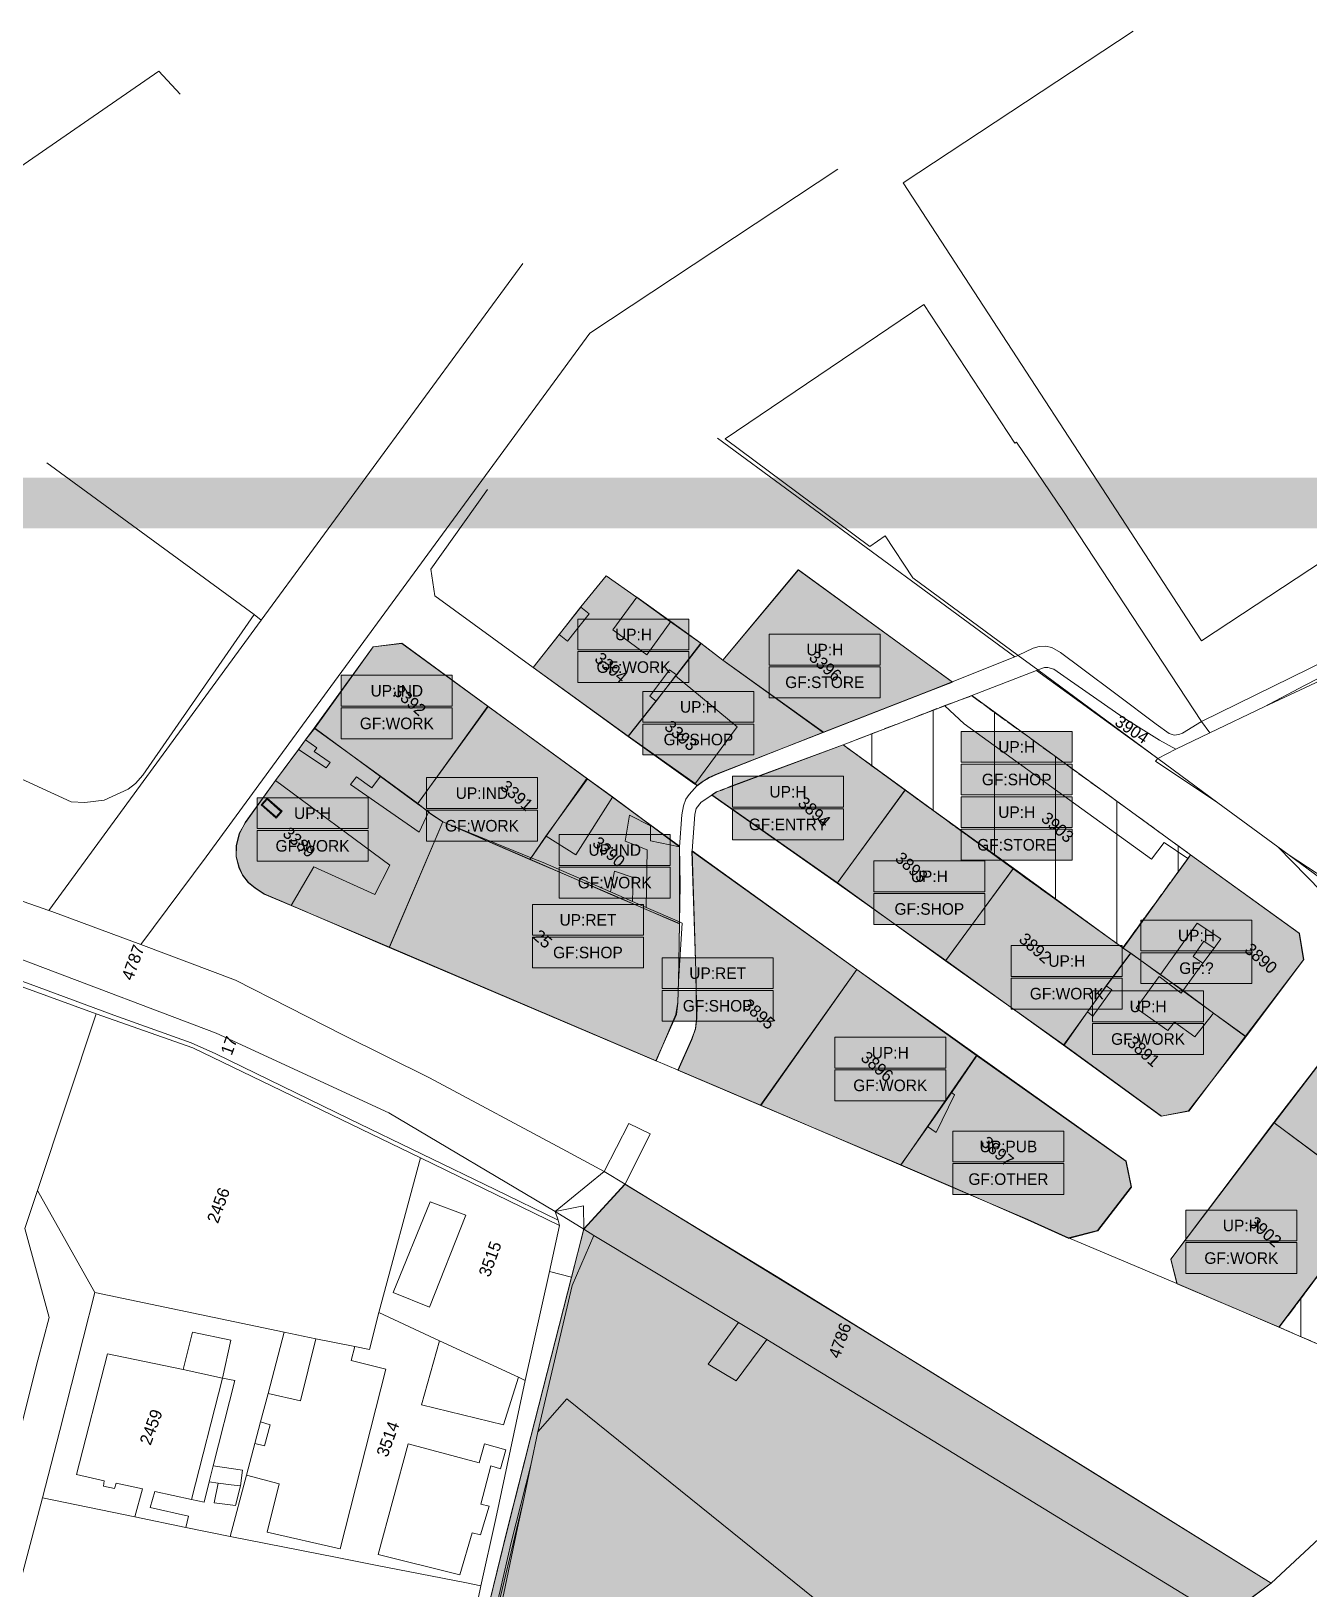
# Model space of a CAD drawing. Header units: metres. Extents: x -334141 to -333355, y -28230 to -27441.
# Drawn here: x -333843.1 to -333710.7, y -27601.9 to -27440.6 of the extents above; entities that cross this region are included whole.
import ezdxf
from ezdxf.enums import TextEntityAlignment as Align

# ---------------------------------------------------------------- set-up
doc = ezdxf.new("R2010")
doc.units = ezdxf.units.M
doc.linetypes.add('DASHED', pattern=[1.524, 1.27, -0.254])
for name, color, linetype, lineweight, true_color in [('EB-06-GROUND-TAG-ENTRANCE', 7, 'CONTINUOUS', 18, 0x4a5a46), ('EB-06-GROUND-TAG-GROUND-', 7, 'CONTINUOUS', 18, 0x8a8d90), ('EB-06-GROUND-TAG-OTHER', 7, 'CONTINUOUS', 18, 0x686b68), ('EB-06-GROUND-TAG-SHOPS', 7, 'CONTINUOUS', 18, 0x7c664f), ('EB-06-GROUND-TAG-STORAGE', 7, 'CONTINUOUS', 18, 0x725d47), ('EB-06-GROUND-TAG-WORKSHOP', 7, 'CONTINUOUS', 18, 0x394536), ('EB-06-USE-PARCEL-MULTIPLE', 7, 'DASHED', 18, 0x4e504d), ('EB-06-USE-PARCEL-OTHER-INSTITUTIONAL', 7, 'CONTINUOUS', 18, 0x686b68), ('EB-06-USE-PARCEL-RESIDENTIAL', 7, 'CONTINUOUS', 18, 0x8a8d90), ('EB-06-USE-PARCEL-RESIDENTIAL-ENTRANCE-RESIDENTIAL', 7, 'CONTINUOUS', 18, 0x4a5a46), ('EB-06-USE-PARCEL-SHOPS-COMMERCIAL', 7, 'CONTINUOUS', 18, 0x7c664f), ('EB-06-USE-PARCEL-SHOPS-RESIDENTIAL', 7, 'CONTINUOUS', 18, 0x7c664f), ('EB-06-USE-PARCEL-STORAGE-WAREHOUSE-RESIDENTIAL', 7, 'CONTINUOUS', 18, 0x725d47), ('EB-06-USE-PARCEL-WORKSHOPS-LIGHT-INDUSTRY-INDUSTRIAL', 7, 'CONTINUOUS', 18, 0x394536), ('EB-06-USE-PARCEL-WORKSHOPS-LIGHT-INDUSTRY-RESIDENTIAL', 7, 'CONTINUOUS', 18, 0x394536), ('EB-06-USE-TAG-COMMERCIAL', 7, 'CONTINUOUS', 18, 0x7c664f), ('EB-06-USE-TAG-INDUSTRIAL', 7, 'CONTINUOUS', 18, 0x2b3529), ('EB-06-USE-TAG-INSTITUTIONAL', 7, 'CONTINUOUS', 18, 0x626568), ('EB-06-USE-TAG-RESIDENTIAL', 7, 'CONTINUOUS', 18, 0x4a5a46), ('EB-BASE-CADASTRAL-AREA', 7, 'CONTINUOUS', 9, 0x8a8d90), ('EB-BASE-DIVIDING', 7, 'CONTINUOUS', 18, 0xc8bcac), ('EB-BASE-EASEMENTS', 7, 'CONTINUOUS', 18, 0x71806b), ('EB-BASE-PARCEL-NUMBERS', 7, 'CONTINUOUS', 9, 0x8a8d90), ('EB-BASE-PARCELS', 7, 'CONTINUOUS', 18, 0x8a8d90), ('EB-BASE-SECTIONS', 7, 'CONTINUOUS', 9, 0xded8cf), ('EB-BASE-SHEETS', 7, 'CONTINUOUS', 9, 0xded8cf), ('EB-BASE-STRUCTURES', 7, 'CONTINUOUS', 18, 0x4e504d), ('EB-TITLE', 7, 'CONTINUOUS', 25, 0x151515)]:
    doc.layers.add(name, color=color, linetype=linetype, lineweight=lineweight, true_color=true_color)
doc.styles.add('OD-INTER', font='Inter.ttf')

msp = doc.modelspace()

# ---------------------------------------------------------------- hatches: boundary and pattern name
at = {"layer": 'EB-06-GROUND-TAG-ENTRANCE', "transparency": 33554687}
msp.add_hatch(color=256, dxfattribs=at).paths.add_polyline_path([(-333770.43, -27524.36), (-333758.93, -27524.36), (-333758.93, -27521.16), (-333770.43, -27521.16)])
at = {"layer": 'EB-06-GROUND-TAG-GROUND-', "transparency": 33554687}
msp.add_hatch(color=256, dxfattribs=at).paths.add_polyline_path([(-333728.11, -27539.25), (-333716.61, -27539.25), (-333716.61, -27536.05), (-333728.11, -27536.05)])
at = {"layer": 'EB-06-GROUND-TAG-OTHER', "transparency": 33554687}
msp.add_hatch(color=256, dxfattribs=at).paths.add_polyline_path([(-333747.59, -27561.1), (-333736.09, -27561.1), (-333736.09, -27557.9), (-333747.59, -27557.9)])
at = {"layer": 'EB-06-GROUND-TAG-SHOPS', "transparency": 33554687}
for points in [[(-333779.7, -27515.57), (-333768.2, -27515.57), (-333768.2, -27512.37), (-333779.7, -27512.37)], [(-333746.73, -27519.71), (-333735.23, -27519.71), (-333735.23, -27516.51), (-333746.73, -27516.51)], [(-333755.78, -27533.12), (-333744.28, -27533.12), (-333744.28, -27529.92), (-333755.78, -27529.92)], [(-333791.15, -27537.63), (-333779.65, -27537.63), (-333779.65, -27534.43), (-333791.15, -27534.43)], [(-333777.71, -27543.15), (-333766.21, -27543.15), (-333766.21, -27539.95), (-333777.71, -27539.95)]]:
    msp.add_hatch(color=256, dxfattribs=at).paths.add_polyline_path(points)
at = {"layer": 'EB-06-GROUND-TAG-STORAGE', "transparency": 33554687}
for points in [[(-333766.61, -27509.64), (-333755.11, -27509.64), (-333755.11, -27506.44), (-333766.61, -27506.44)], [(-333746.73, -27526.47), (-333735.23, -27526.47), (-333735.23, -27523.27), (-333746.73, -27523.27)]]:
    msp.add_hatch(color=256, dxfattribs=at).paths.add_polyline_path(points)
at = {"layer": 'EB-06-GROUND-TAG-WORKSHOP', "transparency": 33554687}
for points in [[(-333786.43, -27508.07), (-333774.93, -27508.07), (-333774.93, -27504.87), (-333786.43, -27504.87)], [(-333810.95, -27513.9), (-333799.45, -27513.9), (-333799.45, -27510.7), (-333810.95, -27510.7)], [(-333802.13, -27524.5), (-333790.63, -27524.5), (-333790.63, -27521.3), (-333802.13, -27521.3)], [(-333819.68, -27526.58), (-333808.18, -27526.58), (-333808.18, -27523.38), (-333819.68, -27523.38)], [(-333788.37, -27530.39), (-333776.87, -27530.39), (-333776.87, -27527.19), (-333788.37, -27527.19)], [(-333741.54, -27541.89), (-333730.04, -27541.89), (-333730.04, -27538.69), (-333741.54, -27538.69)], [(-333733.12, -27546.59), (-333721.62, -27546.59), (-333721.62, -27543.39), (-333733.12, -27543.39)], [(-333759.83, -27551.39), (-333748.33, -27551.39), (-333748.33, -27548.19), (-333759.83, -27548.19)], [(-333723.46, -27569.28), (-333711.96, -27569.28), (-333711.96, -27566.08), (-333723.46, -27566.08)]]:
    msp.add_hatch(color=256, dxfattribs=at).paths.add_polyline_path(points)
at = {"layer": 'EB-06-USE-PARCEL-MULTIPLE', "transparency": 33554641}
h = msp.add_hatch(dxfattribs=at)
h.set_pattern_fill('ANSI31', color=256, scale=2, angle=45)
h.paths.add_polyline_path([(-333745.63, -27509.45), (-333722.98, -27525.9), (-333723.27, -27526.33), (-333729.98, -27535.53), (-333741.36, -27527.36), (-333752.55, -27519.19), (-333758.96, -27514.53), (-333748.44, -27510.46), (-333745.63, -27509.45)])
h = msp.add_hatch(dxfattribs=at)
h.set_pattern_fill('ANSI31', color=256, scale=2, angle=45)
h.paths.add_polyline_path([(-333675.14, -27560.78), (-333673.34, -27562.28), (-333674.49, -27563.35), (-333676.31, -27565.18), (-333681.87, -27570.53), (-333694.81, -27582.95), (-333700.74, -27580.52), (-333713.78, -27574.84), (-333703.77, -27561.54), (-333693.28, -27547.48), (-333688.32, -27551.21), (-333675.14, -27560.78)])
at = {"layer": 'EB-06-USE-PARCEL-OTHER-INSTITUTIONAL', "transparency": 33554656}
msp.add_hatch(color=256, dxfattribs=at).paths.add_polyline_path([(-333750.17, -27554.02), (-333747.73, -27550.56), (-333745.09, -27546.65), (-333729.65, -27557.63), (-333729.1, -27560.32), (-333732.59, -27564.86), (-333735.58, -27565.64), (-333739.86, -27563.71), (-333747.34, -27560.45), (-333752.99, -27558.03), (-333750.17, -27554.02)])
at = {"layer": 'EB-06-USE-PARCEL-RESIDENTIAL', "transparency": 33554656}
msp.add_hatch(color=256, dxfattribs=at).paths.add_polyline_path([(-333729.98, -27535.53), (-333723.27, -27526.33), (-333722.98, -27525.9), (-333711.69, -27534.07), (-333711.23, -27536.75), (-333717.25, -27544.75), (-333720.59, -27542.3), (-333723.75, -27539.97), (-333726.1, -27538.33), (-333729.17, -27536.11), (-333729.98, -27535.53)])
at = {"layer": 'EB-06-USE-PARCEL-RESIDENTIAL-ENTRANCE-RESIDENTIAL', "transparency": 33554656}
msp.add_hatch(color=256, dxfattribs=at).paths.add_polyline_path([(-333759.55, -27528.82), (-333772.56, -27519.71), (-333772.09, -27519.39), (-333771.43, -27519.19), (-333770.77, -27518.88), (-333758.96, -27514.53), (-333752.55, -27519.19), (-333759.55, -27528.82)])
at = {"layer": 'EB-06-USE-PARCEL-SHOPS-COMMERCIAL', "transparency": 33554656}
for points in [[(-333805.99, -27535.51), (-333800.43, -27522.5), (-333791.41, -27526.37), (-333783.11, -27529.99), (-333780.83, -27530.96), (-333780.46, -27531.08), (-333779.37, -27531.57), (-333775.9, -27533.02), (-333776.02, -27539.01), (-333776.1, -27541.23), (-333776.24, -27542.45), (-333778.35, -27547.25), (-333805.99, -27535.51)], [(-333774.62, -27525.52), (-333757.56, -27537.78), (-333767.49, -27551.86), (-333776.07, -27548.22), (-333774.66, -27545.05), (-333774.25, -27543.96), (-333774.12, -27542.85), (-333774.23, -27537.96), (-333774.62, -27525.52)]]:
    msp.add_hatch(color=256, dxfattribs=at).paths.add_polyline_path(points)
at = {"layer": 'EB-06-USE-PARCEL-SHOPS-RESIDENTIAL', "transparency": 33554656}
for points in [[(-333776.29, -27507.36), (-333776.2, -27507.26), (-333773.67, -27504.02), (-333771.42, -27505.76), (-333761.04, -27513.23), (-333772.02, -27517.51), (-333772.87, -27517.92), (-333773.53, -27518.34), (-333774.1, -27518.76), (-333774.28, -27518.54), (-333781.24, -27513.63), (-333778.33, -27509.96), (-333776.29, -27507.36)], [(-333748.36, -27536.88), (-333759.55, -27528.82), (-333752.55, -27519.19), (-333741.36, -27527.36), (-333748.36, -27536.88)], [(-333702.13, -27541.18), (-333693.28, -27547.48), (-333703.77, -27561.54), (-333714.33, -27553.62), (-333704.91, -27541.41), (-333702.13, -27541.18)]]:
    msp.add_hatch(color=256, dxfattribs=at).paths.add_polyline_path(points)
at = {"layer": 'EB-06-USE-PARCEL-STORAGE-WAREHOUSE-RESIDENTIAL', "transparency": 33554656}
msp.add_hatch(color=256, dxfattribs=at).paths.add_polyline_path([(-333771.42, -27505.76), (-333763.59, -27496.38), (-333747.62, -27508.04), (-333750.06, -27508.96), (-333761.04, -27513.23), (-333771.42, -27505.76)])
at = {"layer": 'EB-06-USE-PARCEL-WORKSHOPS-LIGHT-INDUSTRY-INDUSTRIAL', "transparency": 33554656}
for points in [[(-333804.69, -27504.03), (-333795.75, -27510.56), (-333803.05, -27520.63), (-333806.84, -27517.83), (-333813.7, -27512.81), (-333807.66, -27504.37), (-333804.69, -27504.03)], [(-333803.05, -27520.63), (-333795.75, -27510.56), (-333785.46, -27518.03), (-333789.75, -27523.98), (-333791.31, -27526.26), (-333791.41, -27526.37), (-333800.43, -27522.5), (-333801.7, -27521.68), (-333801.88, -27521.45), (-333803.05, -27520.63)], [(-333791.31, -27526.26), (-333789.75, -27523.98), (-333785.46, -27518.03), (-333782.85, -27519.9), (-333779.87, -27522.11), (-333775.9, -27525.03), (-333775.85, -27529.03), (-333775.9, -27532.91), (-333775.9, -27533.02), (-333779.37, -27531.57), (-333780.46, -27531.08), (-333780.83, -27530.96), (-333783.11, -27529.99), (-333791.41, -27526.37), (-333791.31, -27526.26)], [(-333802.46, -27658.63), (-333818.4, -27651.3), (-333823.33, -27649.13), (-333823.55, -27650.12), (-333824.55, -27649.75), (-333838.15, -27644.05), (-333849.91, -27638.98), (-333850.45, -27638.62), (-333850.52, -27638.07), (-333848.03, -27635.71), (-333846.81, -27635.09), (-333840.42, -27632.43), (-333837.79, -27631.3), (-333823.32, -27625.26), (-333820.4, -27624.03), (-333811.01, -27620.03), (-333802.83, -27616.66), (-333801.04, -27615.61), (-333799.89, -27614.54), (-333798.31, -27611.71), (-333797.39, -27609.41), (-333796.25, -27606.01), (-333793.77, -27595.89), (-333791.3, -27586.21), (-333787.1, -27569.7), (-333785.81, -27564.64), (-333781.58, -27560.02), (-333765.9, -27569.56), (-333750.13, -27579.33), (-333733.37, -27589.69), (-333714.62, -27601.35), (-333719.57, -27605.06), (-333721.48, -27606.77), (-333723.3, -27608.59), (-333738.33, -27622.71), (-333760.56, -27644.02), (-333783.27, -27665.64), (-333802.46, -27658.63)]]:
    msp.add_hatch(color=256, dxfattribs=at).paths.add_polyline_path(points)
at = {"layer": 'EB-06-USE-PARCEL-WORKSHOPS-LIGHT-INDUSTRY-RESIDENTIAL', "transparency": 33554656}
for points in [[(-333776.2, -27507.26), (-333776.29, -27507.36), (-333778.33, -27509.96), (-333781.24, -27513.63), (-333791.07, -27506.51), (-333788.36, -27503.05), (-333786.13, -27500.24), (-333783.52, -27497.01), (-333780.36, -27499.23), (-333776.84, -27501.79), (-333773.67, -27504.02), (-333776.2, -27507.26)], [(-333806.84, -27517.83), (-333803.05, -27520.63), (-333801.88, -27521.45), (-333801.7, -27521.68), (-333800.43, -27522.5), (-333805.99, -27535.51), (-333816.11, -27531.16), (-333818.93, -27529.95), (-333819.84, -27529.36), (-333820.56, -27528.78), (-333821.18, -27527.98), (-333821.52, -27527.19), (-333821.85, -27526.07), (-333821.81, -27524.96), (-333821.49, -27523.75), (-333820.9, -27522.55), (-333817.78, -27518.22), (-333815.35, -27514.98), (-333814.67, -27514), (-333813.7, -27512.81), (-333806.84, -27517.83)], [(-333736.08, -27545.64), (-333748.36, -27536.88), (-333741.36, -27527.36), (-333729.98, -27535.53), (-333729.17, -27536.11), (-333731.69, -27539.47), (-333733.64, -27542.17), (-333736.08, -27545.64)], [(-333733.64, -27542.17), (-333731.69, -27539.47), (-333729.17, -27536.11), (-333726.1, -27538.33), (-333723.75, -27539.97), (-333720.59, -27542.3), (-333717.25, -27544.75), (-333723.17, -27552.42), (-333725.97, -27552.99), (-333736.08, -27545.64), (-333733.64, -27542.17)], [(-333757.56, -27537.78), (-333745.09, -27546.65), (-333747.73, -27550.56), (-333750.17, -27554.02), (-333752.99, -27558.03), (-333767.49, -27551.86), (-333757.56, -27537.78)], [(-333725.01, -27567.79), (-333714.33, -27553.62), (-333703.77, -27561.54), (-333713.78, -27574.84), (-333724.36, -27570.36), (-333725.01, -27567.79)]]:
    msp.add_hatch(color=256, dxfattribs=at).paths.add_polyline_path(points)
at = {"layer": 'EB-06-USE-TAG-COMMERCIAL', "transparency": 33554687}
for points in [[(-333791.15, -27534.25), (-333779.65, -27534.25), (-333779.65, -27531.05), (-333791.15, -27531.05)], [(-333777.71, -27539.77), (-333766.21, -27539.77), (-333766.21, -27536.57), (-333777.71, -27536.57)]]:
    msp.add_hatch(color=256, dxfattribs=at).paths.add_polyline_path(points)
at = {"layer": 'EB-06-USE-TAG-INDUSTRIAL', "transparency": 33554687}
for points in [[(-333810.95, -27510.52), (-333799.45, -27510.52), (-333799.45, -27507.32), (-333810.95, -27507.32)], [(-333802.13, -27521.12), (-333790.63, -27521.12), (-333790.63, -27517.92), (-333802.13, -27517.92)], [(-333788.37, -27527.01), (-333776.87, -27527.01), (-333776.87, -27523.81), (-333788.37, -27523.81)]]:
    msp.add_hatch(color=256, dxfattribs=at).paths.add_polyline_path(points)
at = {"layer": 'EB-06-USE-TAG-INSTITUTIONAL', "transparency": 33554687}
msp.add_hatch(color=256, dxfattribs=at).paths.add_polyline_path([(-333747.59, -27557.72), (-333736.09, -27557.72), (-333736.09, -27554.52), (-333747.59, -27554.52)])
at = {"layer": 'EB-06-USE-TAG-RESIDENTIAL', "transparency": 33554687}
for points in [[(-333786.43, -27504.69), (-333774.93, -27504.69), (-333774.93, -27501.49), (-333786.43, -27501.49)], [(-333766.61, -27506.26), (-333755.11, -27506.26), (-333755.11, -27503.06), (-333766.61, -27503.06)], [(-333779.7, -27512.19), (-333768.2, -27512.19), (-333768.2, -27508.99), (-333779.7, -27508.99)], [(-333746.73, -27516.33), (-333735.23, -27516.33), (-333735.23, -27513.13), (-333746.73, -27513.13)], [(-333770.43, -27520.98), (-333758.93, -27520.98), (-333758.93, -27517.78), (-333770.43, -27517.78)], [(-333819.68, -27523.2), (-333808.18, -27523.2), (-333808.18, -27520), (-333819.68, -27520)], [(-333746.73, -27523.09), (-333735.23, -27523.09), (-333735.23, -27519.89), (-333746.73, -27519.89)], [(-333755.78, -27529.74), (-333744.28, -27529.74), (-333744.28, -27526.54), (-333755.78, -27526.54)], [(-333728.11, -27535.87), (-333716.61, -27535.87), (-333716.61, -27532.67), (-333728.11, -27532.67)], [(-333741.54, -27538.51), (-333730.04, -27538.51), (-333730.04, -27535.31), (-333741.54, -27535.31)], [(-333733.12, -27543.21), (-333721.62, -27543.21), (-333721.62, -27540.01), (-333733.12, -27540.01)], [(-333759.83, -27548.01), (-333748.33, -27548.01), (-333748.33, -27544.81), (-333759.83, -27544.81)], [(-333723.46, -27565.9), (-333711.96, -27565.9), (-333711.96, -27562.7), (-333723.46, -27562.7)]]:
    msp.add_hatch(color=256, dxfattribs=at).paths.add_polyline_path(points)

# ---------------------------------------------------------------- linework, layer by layer
at = {"layer": 'EB-06-GROUND-TAG-ENTRANCE'}
msp.add_lwpolyline([(-333770.43, -27524.36), (-333758.93, -27524.36), (-333758.93, -27521.16), (-333770.43, -27521.16)], close=True, dxfattribs=at)
at = {"layer": 'EB-06-GROUND-TAG-GROUND-'}
msp.add_lwpolyline([(-333728.11, -27539.25), (-333716.61, -27539.25), (-333716.61, -27536.05), (-333728.11, -27536.05)], close=True, dxfattribs=at)
at = {"layer": 'EB-06-GROUND-TAG-OTHER'}
msp.add_lwpolyline([(-333747.59, -27561.1), (-333736.09, -27561.1), (-333736.09, -27557.9), (-333747.59, -27557.9)], close=True, dxfattribs=at)
at = {"layer": 'EB-06-GROUND-TAG-SHOPS'}
for points in [[(-333779.7, -27515.57), (-333768.2, -27515.57), (-333768.2, -27512.37), (-333779.7, -27512.37)], [(-333746.73, -27519.71), (-333735.23, -27519.71), (-333735.23, -27516.51), (-333746.73, -27516.51)], [(-333755.78, -27533.12), (-333744.28, -27533.12), (-333744.28, -27529.92), (-333755.78, -27529.92)], [(-333791.15, -27537.63), (-333779.65, -27537.63), (-333779.65, -27534.43), (-333791.15, -27534.43)], [(-333777.71, -27543.15), (-333766.21, -27543.15), (-333766.21, -27539.95), (-333777.71, -27539.95)]]:
    msp.add_lwpolyline(points, close=True, dxfattribs=at)
at = {"layer": 'EB-06-GROUND-TAG-STORAGE'}
for points in [[(-333766.61, -27509.64), (-333755.11, -27509.64), (-333755.11, -27506.44), (-333766.61, -27506.44)], [(-333746.73, -27526.47), (-333735.23, -27526.47), (-333735.23, -27523.27), (-333746.73, -27523.27)]]:
    msp.add_lwpolyline(points, close=True, dxfattribs=at)
at = {"layer": 'EB-06-GROUND-TAG-WORKSHOP'}
for points in [[(-333786.43, -27508.07), (-333774.93, -27508.07), (-333774.93, -27504.87), (-333786.43, -27504.87)], [(-333810.95, -27513.9), (-333799.45, -27513.9), (-333799.45, -27510.7), (-333810.95, -27510.7)], [(-333802.13, -27524.5), (-333790.63, -27524.5), (-333790.63, -27521.3), (-333802.13, -27521.3)], [(-333819.68, -27526.58), (-333808.18, -27526.58), (-333808.18, -27523.38), (-333819.68, -27523.38)], [(-333788.37, -27530.39), (-333776.87, -27530.39), (-333776.87, -27527.19), (-333788.37, -27527.19)], [(-333741.54, -27541.89), (-333730.04, -27541.89), (-333730.04, -27538.69), (-333741.54, -27538.69)], [(-333733.12, -27546.59), (-333721.62, -27546.59), (-333721.62, -27543.39), (-333733.12, -27543.39)], [(-333759.83, -27551.39), (-333748.33, -27551.39), (-333748.33, -27548.19), (-333759.83, -27548.19)], [(-333723.46, -27569.28), (-333711.96, -27569.28), (-333711.96, -27566.08), (-333723.46, -27566.08)]]:
    msp.add_lwpolyline(points, close=True, dxfattribs=at)
at = {"layer": 'EB-06-USE-PARCEL-MULTIPLE'}
for points in [[(-333745.63, -27509.45), (-333722.98, -27525.9), (-333723.27, -27526.33), (-333729.98, -27535.53), (-333741.36, -27527.36), (-333752.55, -27519.19), (-333758.96, -27514.53), (-333748.44, -27510.46), (-333745.63, -27509.45)], [(-333675.14, -27560.78), (-333673.34, -27562.28), (-333674.49, -27563.35), (-333676.31, -27565.18), (-333681.87, -27570.53), (-333694.81, -27582.95), (-333700.74, -27580.52), (-333713.78, -27574.84), (-333703.77, -27561.54), (-333693.28, -27547.48), (-333688.32, -27551.21), (-333675.14, -27560.78)]]:
    msp.add_lwpolyline(points, close=True, dxfattribs=at)
at = {"layer": 'EB-06-USE-PARCEL-OTHER-INSTITUTIONAL'}
msp.add_lwpolyline([(-333750.17, -27554.02), (-333747.73, -27550.56), (-333745.09, -27546.65), (-333729.65, -27557.63), (-333729.1, -27560.32), (-333732.59, -27564.86), (-333735.58, -27565.64), (-333739.86, -27563.71), (-333747.34, -27560.45), (-333752.99, -27558.03), (-333750.17, -27554.02)], close=True, dxfattribs=at)
at = {"layer": 'EB-06-USE-PARCEL-RESIDENTIAL'}
msp.add_lwpolyline([(-333729.98, -27535.53), (-333723.27, -27526.33), (-333722.98, -27525.9), (-333711.69, -27534.07), (-333711.23, -27536.75), (-333717.25, -27544.75), (-333720.59, -27542.3), (-333723.75, -27539.97), (-333726.1, -27538.33), (-333729.17, -27536.11), (-333729.98, -27535.53)], close=True, dxfattribs=at)
at = {"layer": 'EB-06-USE-PARCEL-RESIDENTIAL-ENTRANCE-RESIDENTIAL'}
msp.add_lwpolyline([(-333759.55, -27528.82), (-333772.56, -27519.71), (-333772.09, -27519.39), (-333771.43, -27519.19), (-333770.77, -27518.88), (-333758.96, -27514.53), (-333752.55, -27519.19), (-333759.55, -27528.82)], close=True, dxfattribs=at)
at = {"layer": 'EB-06-USE-PARCEL-SHOPS-COMMERCIAL'}
for points in [[(-333805.99, -27535.51), (-333800.43, -27522.5), (-333791.41, -27526.37), (-333783.11, -27529.99), (-333780.83, -27530.96), (-333780.46, -27531.08), (-333779.37, -27531.57), (-333775.9, -27533.02), (-333776.02, -27539.01), (-333776.1, -27541.23), (-333776.24, -27542.45), (-333778.35, -27547.25), (-333805.99, -27535.51)], [(-333774.62, -27525.52), (-333757.56, -27537.78), (-333767.49, -27551.86), (-333776.07, -27548.22), (-333774.66, -27545.05), (-333774.25, -27543.96), (-333774.12, -27542.85), (-333774.23, -27537.96), (-333774.62, -27525.52)]]:
    msp.add_lwpolyline(points, close=True, dxfattribs=at)
at = {"layer": 'EB-06-USE-PARCEL-SHOPS-RESIDENTIAL'}
for points in [[(-333776.29, -27507.36), (-333776.2, -27507.26), (-333773.67, -27504.02), (-333771.42, -27505.76), (-333761.04, -27513.23), (-333772.02, -27517.51), (-333772.87, -27517.92), (-333773.53, -27518.34), (-333774.1, -27518.76), (-333774.28, -27518.54), (-333781.24, -27513.63), (-333778.33, -27509.96), (-333776.29, -27507.36)], [(-333748.36, -27536.88), (-333759.55, -27528.82), (-333752.55, -27519.19), (-333741.36, -27527.36), (-333748.36, -27536.88)], [(-333702.13, -27541.18), (-333693.28, -27547.48), (-333703.77, -27561.54), (-333714.33, -27553.62), (-333704.91, -27541.41), (-333702.13, -27541.18)]]:
    msp.add_lwpolyline(points, close=True, dxfattribs=at)
at = {"layer": 'EB-06-USE-PARCEL-STORAGE-WAREHOUSE-RESIDENTIAL'}
msp.add_lwpolyline([(-333771.42, -27505.76), (-333763.59, -27496.38), (-333747.62, -27508.04), (-333750.06, -27508.96), (-333761.04, -27513.23), (-333771.42, -27505.76)], close=True, dxfattribs=at)
at = {"layer": 'EB-06-USE-PARCEL-WORKSHOPS-LIGHT-INDUSTRY-INDUSTRIAL'}
for points in [[(-333804.69, -27504.03), (-333795.75, -27510.56), (-333803.05, -27520.63), (-333806.84, -27517.83), (-333813.7, -27512.81), (-333807.66, -27504.37), (-333804.69, -27504.03)], [(-333803.05, -27520.63), (-333795.75, -27510.56), (-333785.46, -27518.03), (-333789.75, -27523.98), (-333791.31, -27526.26), (-333791.41, -27526.37), (-333800.43, -27522.5), (-333801.7, -27521.68), (-333801.88, -27521.45), (-333803.05, -27520.63)], [(-333791.31, -27526.26), (-333789.75, -27523.98), (-333785.46, -27518.03), (-333782.85, -27519.9), (-333779.87, -27522.11), (-333775.9, -27525.03), (-333775.85, -27529.03), (-333775.9, -27532.91), (-333775.9, -27533.02), (-333779.37, -27531.57), (-333780.46, -27531.08), (-333780.83, -27530.96), (-333783.11, -27529.99), (-333791.41, -27526.37), (-333791.31, -27526.26)]]:
    msp.add_lwpolyline(points, close=True, dxfattribs=at)
msp.add_lwpolyline([(-333796.25, -27606.01), (-333793.77, -27595.89), (-333791.3, -27586.21), (-333787.1, -27569.7), (-333785.81, -27564.64), (-333781.58, -27560.02), (-333765.9, -27569.56), (-333750.13, -27579.33), (-333733.37, -27589.69), (-333714.62, -27601.35), (-333719.57, -27605.06)], dxfattribs=at)
at = {"layer": 'EB-06-USE-PARCEL-WORKSHOPS-LIGHT-INDUSTRY-RESIDENTIAL'}
for points in [[(-333776.2, -27507.26), (-333776.29, -27507.36), (-333778.33, -27509.96), (-333781.24, -27513.63), (-333791.07, -27506.51), (-333788.36, -27503.05), (-333786.13, -27500.24), (-333783.52, -27497.01), (-333780.36, -27499.23), (-333776.84, -27501.79), (-333773.67, -27504.02), (-333776.2, -27507.26)], [(-333806.84, -27517.83), (-333803.05, -27520.63), (-333801.88, -27521.45), (-333801.7, -27521.68), (-333800.43, -27522.5), (-333805.99, -27535.51), (-333816.11, -27531.16), (-333818.93, -27529.95), (-333819.84, -27529.36), (-333820.56, -27528.78), (-333821.18, -27527.98), (-333821.52, -27527.19), (-333821.85, -27526.07), (-333821.81, -27524.96), (-333821.49, -27523.75), (-333820.9, -27522.55), (-333817.78, -27518.22), (-333815.35, -27514.98), (-333814.67, -27514), (-333813.7, -27512.81), (-333806.84, -27517.83)], [(-333736.08, -27545.64), (-333748.36, -27536.88), (-333741.36, -27527.36), (-333729.98, -27535.53), (-333729.17, -27536.11), (-333731.69, -27539.47), (-333733.64, -27542.17), (-333736.08, -27545.64)], [(-333733.64, -27542.17), (-333731.69, -27539.47), (-333729.17, -27536.11), (-333726.1, -27538.33), (-333723.75, -27539.97), (-333720.59, -27542.3), (-333717.25, -27544.75), (-333723.17, -27552.42), (-333725.97, -27552.99), (-333736.08, -27545.64), (-333733.64, -27542.17)], [(-333757.56, -27537.78), (-333745.09, -27546.65), (-333747.73, -27550.56), (-333750.17, -27554.02), (-333752.99, -27558.03), (-333767.49, -27551.86), (-333757.56, -27537.78)], [(-333725.01, -27567.79), (-333714.33, -27553.62), (-333703.77, -27561.54), (-333713.78, -27574.84), (-333724.36, -27570.36), (-333725.01, -27567.79)]]:
    msp.add_lwpolyline(points, close=True, dxfattribs=at)
at = {"layer": 'EB-06-USE-TAG-COMMERCIAL'}
for points in [[(-333791.15, -27534.25), (-333779.65, -27534.25), (-333779.65, -27531.05), (-333791.15, -27531.05)], [(-333777.71, -27539.77), (-333766.21, -27539.77), (-333766.21, -27536.57), (-333777.71, -27536.57)]]:
    msp.add_lwpolyline(points, close=True, dxfattribs=at)
at = {"layer": 'EB-06-USE-TAG-INDUSTRIAL'}
for points in [[(-333810.95, -27510.52), (-333799.45, -27510.52), (-333799.45, -27507.32), (-333810.95, -27507.32)], [(-333802.13, -27521.12), (-333790.63, -27521.12), (-333790.63, -27517.92), (-333802.13, -27517.92)], [(-333788.37, -27527.01), (-333776.87, -27527.01), (-333776.87, -27523.81), (-333788.37, -27523.81)]]:
    msp.add_lwpolyline(points, close=True, dxfattribs=at)
at = {"layer": 'EB-06-USE-TAG-INSTITUTIONAL'}
msp.add_lwpolyline([(-333747.59, -27557.72), (-333736.09, -27557.72), (-333736.09, -27554.52), (-333747.59, -27554.52)], close=True, dxfattribs=at)
at = {"layer": 'EB-06-USE-TAG-RESIDENTIAL'}
for points in [[(-333786.43, -27504.69), (-333774.93, -27504.69), (-333774.93, -27501.49), (-333786.43, -27501.49)], [(-333766.61, -27506.26), (-333755.11, -27506.26), (-333755.11, -27503.06), (-333766.61, -27503.06)], [(-333779.7, -27512.19), (-333768.2, -27512.19), (-333768.2, -27508.99), (-333779.7, -27508.99)], [(-333746.73, -27516.33), (-333735.23, -27516.33), (-333735.23, -27513.13), (-333746.73, -27513.13)], [(-333770.43, -27520.98), (-333758.93, -27520.98), (-333758.93, -27517.78), (-333770.43, -27517.78)], [(-333819.68, -27523.2), (-333808.18, -27523.2), (-333808.18, -27520), (-333819.68, -27520)], [(-333746.73, -27523.09), (-333735.23, -27523.09), (-333735.23, -27519.89), (-333746.73, -27519.89)], [(-333755.78, -27529.74), (-333744.28, -27529.74), (-333744.28, -27526.54), (-333755.78, -27526.54)], [(-333728.11, -27535.87), (-333716.61, -27535.87), (-333716.61, -27532.67), (-333728.11, -27532.67)], [(-333741.54, -27538.51), (-333730.04, -27538.51), (-333730.04, -27535.31), (-333741.54, -27535.31)], [(-333733.12, -27543.21), (-333721.62, -27543.21), (-333721.62, -27540.01), (-333733.12, -27540.01)], [(-333759.83, -27548.01), (-333748.33, -27548.01), (-333748.33, -27544.81), (-333759.83, -27544.81)], [(-333723.46, -27565.9), (-333711.96, -27565.9), (-333711.96, -27562.7), (-333723.46, -27562.7)]]:
    msp.add_lwpolyline(points, close=True, dxfattribs=at)
at = {"layer": 'EB-BASE-CADASTRAL-AREA'}
for points in [[(-333818.63, -27520.04), (-333817.09, -27521.4), (-333817.7, -27522.1), (-333819.25, -27520.74), (-333818.63, -27520.04)], [(-333818.64, -27520.14), (-333817.2, -27521.41), (-333817.71, -27521.98), (-333819.15, -27520.72), (-333818.64, -27520.14)]]:
    msp.add_lwpolyline(points, dxfattribs=at)
at = {"layer": 'EB-BASE-DIVIDING'}
for points in [[(-333741.17, -27505.4), (-333747.65, -27508.01)], [(-333775.9, -27525.07), (-333775.66, -27521.76), (-333775.5, -27520.84), (-333775.25, -27520.15), (-333774.9, -27519.68), (-333774.07, -27518.75)], [(-333778.33, -27547.26), (-333776.05, -27548.22)], [(-333783.73, -27558.72), (-333781.18, -27553.74), (-333778.97, -27554.82), (-333781.54, -27560.04)], [(-333781.54, -27560.04), (-333783.73, -27558.72)], [(-333785.84, -27564.69), (-333788.78, -27562.87)], [(-333789.38, -27569.06), (-333787.1, -27569.65)], [(-333714.61, -27601.36), (-333694.84, -27582.96)]]:
    msp.add_lwpolyline(points, dxfattribs=at)
at = {"layer": 'EB-BASE-EASEMENTS'}
for points in [[(-333788.5, -27563.75), (-333795.01, -27560.56), (-333810.13, -27553.25), (-333823.95, -27546.53), (-333826.5, -27545.37), (-333834.51, -27542.52), (-333842.54, -27539.54), (-333848.61, -27537.35), (-333848.01, -27535.26)], [(-333720.53, -27535.57), (-333721.59, -27534.85), (-333722.71, -27536.45), (-333721.69, -27537.15)], [(-333827.34, -27579.23), (-333826.35, -27575.34), (-333822.41, -27576.19), (-333823.26, -27580.1)], [(-333823.26, -27580.1), (-333821.99, -27580.37), (-333824.21, -27589.2)], [(-333820.18, -27624.4), (-333808.58, -27619.51), (-333802.41, -27616.9), (-333800.44, -27615.89), (-333799.69, -27615.46), (-333798.99, -27614.39), (-333797.99, -27612.47), (-333795.97, -27607.41), (-333795, -27604.31), (-333794.49, -27602.11), (-333793.36, -27597.13), (-333791.31, -27589.13)], [(-333824.63, -27590.87), (-333825.17, -27592.97), (-333826.46, -27592.69)], [(-333823.71, -27590.99), (-333824.12, -27593.02), (-333821.91, -27593.32), (-333821.39, -27591.28)]]:
    msp.add_lwpolyline(points, dxfattribs=at)
at = {"layer": 'EB-BASE-PARCELS'}
for points in [[(-333831.72, -27535.2), (-333824.94, -27526.11), (-333814.96, -27512.5), (-333785.21, -27471.89), (-333759.51, -27454.89)], [(-333819.25, -27501.61), (-333792.16, -27464.66)], [(-333741.17, -27505.4), (-333771.98, -27482.76)], [(-333721.84, -27512.12), (-333736.13, -27490.37), (-333740.99, -27483.17)], [(-333841.46, -27485.31), (-333819.96, -27501.02)], [(-333795.8, -27488.08), (-333801.66, -27496.31), (-333801.27, -27499.1), (-333791.08, -27506.52)], [(-333721.84, -27512.12), (-333708.83, -27505.72), (-333687.45, -27495.57)], [(-333771.41, -27505.74), (-333763.61, -27496.41)], [(-333747.65, -27508.01), (-333763.61, -27496.41)], [(-333776.82, -27501.75), (-333780.34, -27499.21)], [(-333788.37, -27503.1), (-333786.13, -27500.26)], [(-333819.25, -27501.61), (-333841.24, -27531.69)], [(-333819.96, -27501.02), (-333819.25, -27501.61)], [(-333773.71, -27503.98), (-333776.82, -27501.75)], [(-333795.78, -27510.53), (-333804.68, -27503.99), (-333807.66, -27504.38), (-333813.75, -27512.79)], [(-333791.08, -27506.52), (-333788.37, -27503.1)], [(-333776.23, -27507.26), (-333773.71, -27503.98)], [(-333771.41, -27505.74), (-333773.71, -27503.98)], [(-333715.35, -27510.58), (-333698.34, -27502.63)], [(-333740.83, -27505.27), (-333740.93, -27505.31), (-333741.17, -27505.4)], [(-333721.84, -27512.12), (-333723.82, -27513.31), (-333724.19, -27513.44), (-333724.68, -27513.51), (-333725.17, -27513.35), (-333726.54, -27512.37), (-333730.57, -27509.34), (-333734.28, -27506.59), (-333736.43, -27504.97), (-333737.35, -27504.43), (-333738, -27504.31), (-333738.66, -27504.32), (-333739.28, -27504.51), (-333740.79, -27505.25), (-333740.83, -27505.27)], [(-333791.08, -27506.52), (-333781.22, -27513.67)], [(-333776.33, -27507.39), (-333776.23, -27507.26)], [(-333760.99, -27513.21), (-333771.41, -27505.74)], [(-333745.63, -27509.41), (-333738.94, -27506.82)], [(-333738.94, -27506.82), (-333738.8, -27506.77)], [(-333726.37, -27515.93), (-333738.94, -27506.82)], [(-333738.8, -27506.77), (-333738.11, -27506.52), (-333737.74, -27506.52), (-333737.15, -27506.67), (-333735.76, -27507.65), (-333729.96, -27511.69), (-333726.2, -27514.03), (-333724.48, -27514.98)], [(-333778.34, -27510), (-333776.33, -27507.39)], [(-333747.65, -27508.01), (-333750.03, -27508.94), (-333760.99, -27513.21)], [(-333781.22, -27513.67), (-333778.34, -27510)], [(-333748.41, -27510.48), (-333758.97, -27514.53)], [(-333745.63, -27509.41), (-333748.41, -27510.48)], [(-333745.63, -27509.41), (-333722.99, -27525.93)], [(-333803.01, -27520.6), (-333795.78, -27510.53)], [(-333785.5, -27518.02), (-333795.78, -27510.53)], [(-333720.98, -27513.29), (-333715.35, -27510.58)], [(-333814.66, -27514.02), (-333813.75, -27512.79)], [(-333806.88, -27517.78), (-333813.75, -27512.79)], [(-333774.31, -27518.58), (-333781.22, -27513.67)], [(-333760.99, -27513.21), (-333772.01, -27517.55), (-333772.9, -27517.96), (-333773.55, -27518.36), (-333774.07, -27518.75)], [(-333724.48, -27514.98), (-333720.98, -27513.29)], [(-333815.4, -27515.01), (-333817.77, -27518.23)], [(-333815.4, -27515.01), (-333814.66, -27514.02)], [(-333758.97, -27514.53), (-333770.75, -27518.9), (-333771.45, -27519.16), (-333772.1, -27519.44), (-333772.58, -27519.72)], [(-333758.97, -27514.53), (-333752.53, -27519.21)], [(-333724.48, -27514.98), (-333726.37, -27515.93)], [(-333720.14, -27520.52), (-333726.37, -27515.93)], [(-333817.77, -27518.23), (-333820.88, -27522.56), (-333821.53, -27523.7), (-333821.84, -27524.94), (-333821.85, -27526.09), (-333821.57, -27527.23), (-333821.17, -27528.03), (-333820.59, -27528.78), (-333819.88, -27529.38), (-333818.93, -27529.98), (-333816.15, -27531.16)], [(-333803.01, -27520.6), (-333806.88, -27517.78)], [(-333785.5, -27518.02), (-333789.72, -27523.99)], [(-333785.5, -27518.02), (-333782.84, -27519.94)], [(-333779.85, -27522.14), (-333782.84, -27519.94)], [(-333774.59, -27525.49), (-333774.34, -27521.72), (-333774.19, -27521.13), (-333773.66, -27520.46), (-333772.58, -27519.72)], [(-333774.31, -27518.58), (-333774.07, -27518.75)], [(-333759.58, -27528.86), (-333772.58, -27519.72)], [(-333759.58, -27528.86), (-333752.53, -27519.21)], [(-333752.53, -27519.21), (-333741.32, -27527.31)], [(-333712.75, -27525.96), (-333708.3, -27529.23), (-333705.42, -27528.9), (-333697.36, -27519.91)], [(-333874.23, -27520.26), (-333858.91, -27525.51), (-333841.24, -27531.69)], [(-333803.01, -27520.6), (-333801.91, -27521.48)], [(-333801.91, -27521.48), (-333801.7, -27521.64), (-333800.44, -27522.48)], [(-333713.94, -27525.07), (-333720.14, -27520.52)], [(-333805.95, -27535.48), (-333800.44, -27522.48)], [(-333800.44, -27522.48), (-333791.42, -27526.4)], [(-333775.9, -27525.07), (-333779.85, -27522.14)], [(-333789.72, -27523.99), (-333791.29, -27526.21)], [(-333791.29, -27526.21), (-333791.42, -27526.4)], [(-333791.42, -27526.4), (-333783.11, -27529.97), (-333780.8, -27530.96), (-333780.47, -27531.1), (-333779.38, -27531.57), (-333775.9, -27533.06)], [(-333774.59, -27525.49), (-333774.23, -27538.01), (-333774.14, -27542.87), (-333774.26, -27543.91), (-333774.64, -27545.03), (-333776.05, -27548.22)], [(-333775.9, -27532.87), (-333775.9, -27529.03), (-333775.9, -27525.07)], [(-333757.55, -27537.78), (-333774.59, -27525.49)], [(-333723.27, -27526.31), (-333729.94, -27535.58)], [(-333722.99, -27525.93), (-333723.27, -27526.31)], [(-333722.99, -27525.93), (-333711.73, -27534.04), (-333711.27, -27536.78), (-333717.28, -27544.71)], [(-333688.34, -27551.24), (-333713.94, -27525.07)], [(-333712.75, -27525.96), (-333713.94, -27525.07)], [(-333748.34, -27536.85), (-333741.32, -27527.31)], [(-333729.94, -27535.58), (-333741.32, -27527.31)], [(-333759.58, -27528.86), (-333748.34, -27536.85)], [(-333816.15, -27531.16), (-333805.95, -27535.48)], [(-333841.24, -27531.69), (-333840.95, -27531.79), (-333831.72, -27535.2)], [(-333775.9, -27533.06), (-333776.02, -27538.99)], [(-333775.9, -27533.06), (-333775.9, -27532.87)], [(-333831.72, -27535.2), (-333821.92, -27538.88), (-333810.79, -27544.56), (-333801.82, -27549.02), (-333787.62, -27556.61), (-333783.73, -27558.72)], [(-333778.33, -27547.26), (-333805.95, -27535.48)], [(-333729.18, -27536.09), (-333731.7, -27539.47)], [(-333729.94, -27535.58), (-333729.18, -27536.09)], [(-333729.18, -27536.09), (-333726.08, -27538.31)], [(-333836.36, -27542.37), (-333849.55, -27537.59), (-333849.59, -27537.58)], [(-333767.53, -27551.84), (-333757.55, -27537.78)], [(-333745.14, -27546.7), (-333757.55, -27537.78)], [(-333736.12, -27545.62), (-333748.34, -27536.85)], [(-333776.02, -27538.99), (-333776.07, -27541.18), (-333776.28, -27542.44), (-333778.33, -27547.26)], [(-333733.64, -27542.19), (-333731.7, -27539.47)], [(-333726.08, -27538.31), (-333723.78, -27540.01)], [(-333723.78, -27540.01), (-333720.61, -27542.31)], [(-333693.31, -27547.49), (-333702.09, -27541.14), (-333704.91, -27541.4), (-333714.3, -27553.66)], [(-333842.42, -27560.68), (-333836.36, -27542.37)], [(-333802.74, -27557.28), (-333826.33, -27545.91), (-333836.36, -27542.37)], [(-333736.12, -27545.62), (-333733.64, -27542.19)], [(-333720.61, -27542.31), (-333717.28, -27544.71)], [(-333736.12, -27545.62), (-333726.01, -27552.97), (-333723.15, -27552.46), (-333717.28, -27544.71)], [(-333747.77, -27550.51), (-333745.14, -27546.7)], [(-333735.6, -27565.59), (-333732.6, -27564.81), (-333729.13, -27560.29), (-333729.69, -27557.65), (-333745.14, -27546.7)], [(-333776.05, -27548.22), (-333767.53, -27551.84)], [(-333747.77, -27550.51), (-333750.21, -27554.05)], [(-333752.99, -27558.06), (-333767.53, -27551.84)], [(-333750.21, -27554.05), (-333752.99, -27558.06)], [(-333714.3, -27553.66), (-333725, -27567.8), (-333724.4, -27570.32)], [(-333703.77, -27561.49), (-333714.3, -27553.66)], [(-333802.74, -27557.28), (-333807.06, -27573.32)], [(-333788.33, -27564.32), (-333802.74, -27557.28)], [(-333783.73, -27558.72), (-333788.78, -27562.87)], [(-333735.6, -27565.59), (-333739.84, -27563.69), (-333747.37, -27560.48), (-333752.99, -27558.06)], [(-333785.84, -27564.69), (-333781.54, -27560.04)], [(-333781.54, -27560.04), (-333765.9, -27569.62), (-333750.17, -27579.29), (-333733.4, -27589.67), (-333714.61, -27601.36)], [(-333843.74, -27564.6), (-333842.42, -27560.68)], [(-333836.48, -27571.25), (-333842.42, -27560.68)], [(-333713.81, -27574.83), (-333703.77, -27561.49)], [(-333788.78, -27562.87), (-333788.5, -27563.75)], [(-333788.5, -27563.75), (-333788.33, -27564.32)], [(-333848.92, -27603.81), (-333846.94, -27596.26), (-333842.39, -27578.26), (-333841.2, -27573.83), (-333843.74, -27564.6)], [(-333788.33, -27564.32), (-333789.38, -27569.06)], [(-333787.1, -27569.65), (-333785.84, -27564.69)], [(-333787.05, -27570.53), (-333784.79, -27565.35)], [(-333735.6, -27565.59), (-333724.4, -27570.32)], [(-333820.43, -27624.06), (-333811.03, -27620.02), (-333802.85, -27616.66), (-333801.01, -27615.62), (-333799.9, -27614.58), (-333798.32, -27611.73), (-333797.37, -27609.44), (-333796.26, -27606.01), (-333793.76, -27595.84), (-333791.3, -27586.16), (-333787.1, -27569.65)], [(-333789.38, -27569.06), (-333791.89, -27580.37)], [(-333836.48, -27571.25), (-333840.12, -27585.53), (-333841.9, -27592.5)], [(-333816.87, -27575.36), (-333836.48, -27571.25)], [(-333790.58, -27585.66), (-333787.05, -27570.53)], [(-333713.81, -27574.83), (-333724.4, -27570.32)], [(-333807.06, -27573.32), (-333808.04, -27577.16), (-333809.56, -27576.85)], [(-333807.06, -27573.32), (-333800.76, -27576.25)], [(-333713.81, -27574.83), (-333700.7, -27580.53), (-333694.84, -27582.96)], [(-333816.87, -27575.36), (-333818.54, -27581.71)], [(-333813.59, -27576.03), (-333816.87, -27575.36)], [(-333809.56, -27576.85), (-333813.59, -27576.03)], [(-333800.76, -27576.25), (-333792.61, -27580.03)], [(-333791.89, -27580.37), (-333794.94, -27594.65), (-333796.5, -27601.62)], [(-333792.61, -27580.03), (-333791.89, -27580.37)], [(-333818.54, -27581.71), (-333819.32, -27584.65)], [(-333819.32, -27584.65), (-333819.91, -27586.9)], [(-333791.31, -27589.13), (-333790.58, -27585.66)], [(-333819.91, -27586.9), (-333820.77, -27590.15)], [(-333792.04, -27592.6), (-333791.31, -27589.13)], [(-333820.77, -27590.15), (-333822.45, -27596.53)], [(-333841.9, -27592.5), (-333845.52, -27606.2), (-333852.57, -27613.32), (-333860.8, -27621.62)], [(-333832.33, -27594.48), (-333841.9, -27592.5)], [(-333795.95, -27608.95), (-333795.02, -27606.25), (-333794.1, -27602.38), (-333792.68, -27595.63), (-333792.04, -27592.6)], [(-333827.05, -27595.58), (-333832.33, -27594.48)], [(-333822.45, -27596.53), (-333827.05, -27595.58)], [(-333811.38, -27598.7), (-333822.45, -27596.53)], [(-333807.4, -27599.48), (-333811.38, -27598.7)], [(-333798.16, -27601.29), (-333807.4, -27599.48)], [(-333796.5, -27601.62), (-333797.03, -27604.16), (-333798.63, -27610.39), (-333799.37, -27612.07), (-333799.92, -27613.05), (-333801.08, -27614.53), (-333802.64, -27615.51), (-333817.46, -27621.74), (-333832.28, -27628), (-333845.83, -27633.56), (-333850.66, -27635.63), (-333851.67, -27636.41)], [(-333796.5, -27601.62), (-333798.16, -27601.29)], [(-333714.61, -27601.36), (-333719.59, -27605)]]:
    msp.add_lwpolyline(points, dxfattribs=at)
at = {"layer": 'EB-BASE-SECTIONS'}
for points in [[(-333848.01, -27535.26), (-333842.86, -27537.2), (-333823.92, -27544.38), (-333806.02, -27552.64), (-333788.78, -27562.87)], [(-333785.84, -27564.69), (-333784.79, -27565.35)], [(-333784.79, -27565.35), (-333769.79, -27574.36)], [(-333769.79, -27574.36), (-333766.88, -27576.1)], [(-333766.88, -27576.1), (-333766.41, -27576.38), (-333749.64, -27586.62), (-333719.59, -27605)]]:
    msp.add_lwpolyline(points, dxfattribs=at)
at = {"layer": 'EB-BASE-SHEETS'}
for points in [[(-333881.61, -27517.14), (-333879.61, -27500.41), (-333864.89, -27477.13), (-333846.24, -27456.06), (-333829.85, -27444.75), (-333827.65, -27447.13)], [(-333788.78, -27562.87), (-333785.85, -27562.28), (-333785.84, -27564.69)]]:
    msp.add_lwpolyline(points, dxfattribs=at)
at = {"layer": 'EB-BASE-STRUCTURES'}
for points in [[(-333697.99, -27488.05), (-333721.84, -27503.75), (-333752.73, -27456.31), (-333728.93, -27440.6)], [(-333740.83, -27505.27), (-333751.74, -27497.22), (-333754.61, -27492.88), (-333756.2, -27493.99), (-333771.18, -27482.83), (-333750.61, -27468.93), (-333741.17, -27483.29), (-333740.99, -27483.17)], [(-333851.56, -27496.76), (-333847.74, -27499.47), (-333856.61, -27512.3), (-333838.95, -27520.42), (-333837.51, -27520.51), (-333835.53, -27520.24), (-333833.04, -27519.11), (-333832.26, -27518.53), (-333831.5, -27517.67), (-333819.96, -27501.02)], [(-333780.34, -27499.21), (-333782.81, -27502.61), (-333779.29, -27505.2), (-333776.82, -27501.75)], [(-333786.13, -27500.26), (-333785.27, -27500.96), (-333787.52, -27503.78), (-333788.37, -27503.1)], [(-333698.34, -27502.63), (-333698.97, -27502.13), (-333711.18, -27508.36), (-333715.35, -27510.58)], [(-333740.83, -27505.27), (-333738.8, -27506.77)], [(-333776.23, -27507.26), (-333776.95, -27506.74), (-333778.99, -27509.47), (-333778.34, -27510)], [(-333726.37, -27515.93), (-333738.8, -27506.77)], [(-333774.31, -27518.58), (-333769.95, -27512.65), (-333776.33, -27507.39)], [(-333723.27, -27526.31), (-333725.7, -27524.62), (-333727.01, -27526.38), (-333746.42, -27512.36), (-333748.41, -27510.48)], [(-333721.84, -27512.12), (-333720.98, -27513.29)], [(-333814.66, -27514.02), (-333813.5, -27514.82), (-333813.75, -27515.2), (-333812.09, -27516.35), (-333812.53, -27516.91), (-333815.4, -27515.01)], [(-333726.37, -27515.93), (-333726.59, -27516.21), (-333720.14, -27520.52)], [(-333816.15, -27531.16), (-333813.81, -27527.14), (-333807.47, -27530.02), (-333805.93, -27526.99), (-333817.77, -27518.23)], [(-333801.91, -27521.48), (-333802.9, -27523.56), (-333809.99, -27518.64), (-333809.38, -27517.84), (-333807.78, -27518.98), (-333806.88, -27517.78)], [(-333782.84, -27519.94), (-333786.65, -27525.9), (-333789.72, -27523.99)], [(-333712.75, -27525.96), (-333708.07, -27529.02), (-333705.87, -27528.45), (-333704.44, -27527.2), (-333697.36, -27519.91)], [(-333800.44, -27522.48), (-333791.29, -27526.21)], [(-333779.38, -27531.36), (-333779.25, -27525.38), (-333781.54, -27524.49), (-333781.11, -27521.81), (-333778.92, -27522.91), (-333778.91, -27524.46), (-333775.9, -27525.07)], [(-333791.29, -27526.21), (-333790.04, -27526.72), (-333783.07, -27529.75)], [(-333780.79, -27530.74), (-333780.71, -27528.25), (-333782.64, -27527.6), (-333783.07, -27529.75)], [(-333783.07, -27529.75), (-333780.79, -27530.74)], [(-333780.79, -27530.74), (-333779.38, -27531.36)], [(-333779.38, -27531.36), (-333775.9, -27532.87)], [(-333775.9, -27532.87), (-333775.64, -27532.98), (-333776.02, -27538.99)], [(-333726.08, -27538.31), (-333722.27, -27533), (-333719.84, -27534.63), (-333720.53, -27535.57)], [(-333720.53, -27535.57), (-333721.69, -27537.15)], [(-333721.69, -27537.15), (-333723.78, -27540.01)], [(-333733.64, -27542.19), (-333733.08, -27542.61), (-333731.12, -27539.91), (-333731.7, -27539.47)], [(-333723.78, -27540.01), (-333723.96, -27540.25), (-333726.23, -27538.53), (-333728.59, -27541.8), (-333725.33, -27544.11), (-333724.65, -27543.25), (-333722.54, -27544.78), (-333720.61, -27542.31)], [(-333747.77, -27550.51), (-333747.41, -27550.76), (-333749.34, -27554.67), (-333750.21, -27554.05)], [(-333801.82, -27572.77), (-333798.04, -27563.24), (-333801.74, -27561.87), (-333805.56, -27571.23)], [(-333805.56, -27571.23), (-333801.82, -27572.77)], [(-333766.88, -27576.1), (-333770.04, -27580.38), (-333772.93, -27578.65), (-333769.79, -27574.36)], [(-333818.54, -27581.71), (-333815.16, -27582.48), (-333813.59, -27576.03)], [(-333792.61, -27580.03), (-333794.16, -27584.95), (-333802.65, -27582.88), (-333800.76, -27576.25)], [(-333832.33, -27594.48), (-333831.54, -27591.58), (-333834.29, -27590.99), (-333834.45, -27591.53), (-333835.57, -27591.3), (-333835.51, -27590.74), (-333838.37, -27590.1), (-333835.18, -27577.59), (-333827.34, -27579.23)], [(-333809.56, -27576.85), (-333809.92, -27578.28), (-333806.34, -27579.19), (-333811.06, -27597.79), (-333818.62, -27596.07), (-333817.39, -27591.07), (-333820.77, -27590.15)], [(-333827.34, -27579.23), (-333823.26, -27580.1)], [(-333826.46, -27592.69), (-333823.26, -27580.1)], [(-333799.41, -27615.51), (-333795.4, -27618.66), (-333815.99, -27644.58), (-333812.98, -27646.94), (-333814.01, -27648.3), (-333809.84, -27651.63), (-333810.7, -27652.81), (-333809.49, -27653.8), (-333807.48, -27651.25), (-333796.24, -27660.22), (-333754.39, -27609.03), (-333787.59, -27582.25), (-333790.58, -27585.66)], [(-333819.32, -27584.65), (-333818.31, -27584.94), (-333818.89, -27587.12), (-333819.91, -27586.9)], [(-333797.4, -27596.13), (-333796.54, -27596.35), (-333795.63, -27593.37), (-333796.51, -27593.15), (-333795.46, -27589.2), (-333794.47, -27589.49), (-333793.9, -27587.53), (-333796.13, -27586.93), (-333796.66, -27588.87), (-333804.03, -27586.93), (-333807.13, -27598.38), (-333798.66, -27600.47)], [(-333824.63, -27590.87), (-333824.21, -27589.2)], [(-333824.21, -27589.2), (-333821.2, -27589.64), (-333821.39, -27591.28)], [(-333823.71, -27590.99), (-333824.63, -27590.87)], [(-333821.39, -27591.28), (-333822.36, -27591.17), (-333823.71, -27590.99)], [(-333826.46, -27592.69), (-333830.26, -27591.84), (-333830.74, -27593.51), (-333826.78, -27594.4), (-333827.05, -27595.58)], [(-333795.95, -27608.95), (-333792.04, -27592.6)], [(-333798.66, -27600.47), (-333797.4, -27596.13)]]:
    msp.add_lwpolyline(points, dxfattribs=at)

# ---------------------------------------------------------------- texts
at = {"layer": 'EB-06-GROUND-TAG-ENTRANCE', "true_color": 0xf4f2ed, "style": 'OD-INTER'}
msp.add_text('GF:ENTRY', height=1.2, dxfattribs=at).set_placement((-333764.68, -27522.76), align=Align.MIDDLE_CENTER)
at = {"layer": 'EB-06-GROUND-TAG-GROUND-', "true_color": 0xf4f2ed, "style": 'OD-INTER'}
msp.add_text('GF:?', height=1.2, dxfattribs=at).set_placement((-333722.36, -27537.65), align=Align.MIDDLE_CENTER)
at = {"layer": 'EB-06-GROUND-TAG-OTHER', "true_color": 0xf4f2ed, "style": 'OD-INTER'}
msp.add_text('GF:OTHER', height=1.2, dxfattribs=at).set_placement((-333741.84, -27559.5), align=Align.MIDDLE_CENTER)
at = {"layer": 'EB-06-GROUND-TAG-SHOPS', "true_color": 0xf4f2ed, "style": 'OD-INTER'}
for p in [(-333773.95, -27513.97), (-333740.98, -27518.11), (-333750.03, -27531.52), (-333785.4, -27536.03), (-333771.96, -27541.55)]:
    msp.add_text('GF:SHOP', height=1.2, dxfattribs=at).set_placement(p, align=Align.MIDDLE_CENTER)
at = {"layer": 'EB-06-GROUND-TAG-STORAGE', "true_color": 0xf4f2ed, "style": 'OD-INTER'}
for p in [(-333760.86, -27508.04), (-333740.98, -27524.87)]:
    msp.add_text('GF:STORE', height=1.2, dxfattribs=at).set_placement(p, align=Align.MIDDLE_CENTER)
at = {"layer": 'EB-06-GROUND-TAG-WORKSHOP', "true_color": 0xf4f2ed, "style": 'OD-INTER'}
for p in [(-333780.68, -27506.47), (-333805.2, -27512.3), (-333796.38, -27522.9), (-333813.93, -27524.98), (-333782.62, -27528.79), (-333735.79, -27540.29), (-333727.37, -27544.99), (-333754.08, -27549.79), (-333717.71, -27567.68)]:
    msp.add_text('GF:WORK', height=1.2, dxfattribs=at).set_placement(p, align=Align.MIDDLE_CENTER)
at = {"layer": 'EB-06-USE-TAG-COMMERCIAL', "true_color": 0xf4f2ed, "style": 'OD-INTER'}
for p in [(-333785.4, -27532.65), (-333771.96, -27538.17)]:
    msp.add_text('UP:RET', height=1.2, dxfattribs=at).set_placement(p, align=Align.MIDDLE_CENTER)
at = {"layer": 'EB-06-USE-TAG-INDUSTRIAL', "true_color": 0xf4f2ed, "style": 'OD-INTER'}
for p in [(-333805.2, -27508.92), (-333796.38, -27519.52), (-333782.62, -27525.41)]:
    msp.add_text('UP:IND', height=1.2, dxfattribs=at).set_placement(p, align=Align.MIDDLE_CENTER)
at = {"layer": 'EB-06-USE-TAG-INSTITUTIONAL', "true_color": 0xf4f2ed, "style": 'OD-INTER'}
msp.add_text('UP:PUB', height=1.2, dxfattribs=at).set_placement((-333741.84, -27556.12), align=Align.MIDDLE_CENTER)
at = {"layer": 'EB-06-USE-TAG-RESIDENTIAL', "true_color": 0xf4f2ed, "style": 'OD-INTER'}
for p in [(-333780.68, -27503.09), (-333760.86, -27504.66), (-333773.95, -27510.59), (-333740.98, -27514.73), (-333764.68, -27519.38), (-333813.93, -27521.6), (-333740.98, -27521.49), (-333750.03, -27528.14), (-333722.36, -27534.27), (-333735.79, -27536.91), (-333727.37, -27541.61), (-333754.08, -27546.41), (-333717.71, -27564.3)]:
    msp.add_text('UP:H', height=1.2, dxfattribs=at).set_placement(p, align=Align.MIDDLE_CENTER)
at = {"layer": 'EB-BASE-PARCEL-NUMBERS', "style": 'OD-INTER'}
for s, rotation, p in [('3394', 318.6325, (-333784.81, -27505.75)), ('3396', 318.6325, (-333762.6, -27505.61)), ('3392', 318.6325, (-333805.66, -27509.17)), ('3393', 318.6325, (-333777.58, -27512.79)), ('3904', 326.1683, (-333730.93, -27512.41)), ('3391', 318.6325, (-333794.58, -27519.01)), ('3894', 318.6325, (-333763.75, -27520.7)), ('3903', 318.6325, (-333738.55, -27522.3)), ('3389', 318.6325, (-333817.12, -27523.85)), ('3390', 318.6325, (-333785.04, -27524.84)), ('3893', 318.6325, (-333753.68, -27526.44)), ('25', 318.6325, (-333791.19, -27534.48)), ('3892', 318.6325, (-333740.85, -27534.81)), ('4787', 69.9902, (-333832.58, -27539.02)), ('3890', 318.6325, (-333717.48, -27535.88)), ('3895', 318.6325, (-333769.5, -27541.64)), ('17', 69.9902, (-333822.31, -27546.76)), ('3891', 318.6325, (-333729.65, -27545.52)), ('3896', 318.6325, (-333757.24, -27547.07)), ('3897', 318.6325, (-333744.78, -27555.87)), ('2456', 69.9902, (-333823.73, -27564.17)), ('3902', 318.6325, (-333717.03, -27564.19)), ('3515', 69.9902, (-333795.59, -27569.73)), ('4786', 69.9902, (-333759.35, -27578.17)), ('2459', 69.9902, (-333830.71, -27587.14)), ('3514', 69.9902, (-333806.18, -27588.38))]:
    msp.add_text(s, height=1.25, rotation=rotation, dxfattribs=at).set_placement(p)
at = {"layer": 'EB-TITLE', "insert": (-334059.11, -27487.72), "char_height": 3.5, "width": 380, "attachment_point": 1, "style": 'OD-INTER', "bg_fill": 1, "box_fill_scale": 1.25, "bg_fill_color": 0, "bg_fill_true_color": 16052973}
msp.add_mtext('ARC 531-13   ENTERING BEIRUT   —   06  GROUND + UPPER USE', dxfattribs=at)

doc.saveas('drawing.dxf')
